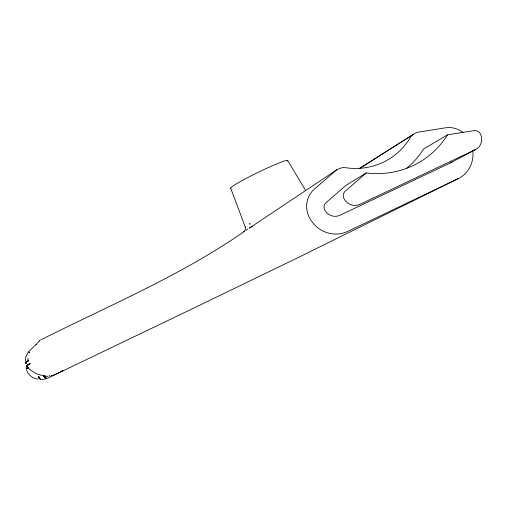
<?xml version="1.0" encoding="UTF-8"?>
<svg xmlns="http://www.w3.org/2000/svg" width="507" height="507" viewBox="0 0 507 507"><rect width="100%" height="100%" fill="white"/><g stroke="black" fill="none" stroke-linecap="round" stroke-linejoin="round"><path stroke-width="0.76" d="M25.35 360.648L25.87 356.763L28.303 352.035M27.15 365.287C27.974 368.817 26.681 367.087 27.15 365.287L26.941 366.136M39.47 340.666L39.464 340.996M27.6 365.281L28.278 364.432L29.85 363.475L30.128 363.956L27.6 365.281L28.278 364.432L29.97 363.69M39.502 340.558L36.073 344.589L36.422 344.228L28.525 351.769M29.425 364.02L29.85 363.475M26.104 366.948L26.263 368.507L28.094 368.507L26.301 368.747L27.676 368.202M28.696 360.585C28.069 361.352 24.406 362.207 26.225 363.456C24.342 361.998 27.479 360.788 28.696 360.585L27.099 361.51L27.004 361.161L26.637 361.757L26.548 361.396L25.952 362.264L25.87 361.903L25.642 362.968L25.565 362.625L26.161 363.158M366.231 172.944L345.235 191.19A6.274 5.945 58.4 0 0 344.082 198.902A12.536 11.87 58.4 0 0 359.913 204.34L475.484 149.584A12.263 11.363 58.7 0 0 480.706 134.494A6.128 5.672 58.7 0 0 474.134 130.597L447.478 134.875A92.901 86.83 52.2 0 1 366.231 172.944L345.996 185.353L325.912 202.781A5.97 5.685 58.5 0 0 324.803 210.139A11.934 11.344 58.4 0 0 339.905 215.298L450.469 162.88L475.484 149.584M463.049 132.536A23.36 21.731 58.8 0 0 445.621 127.796L417.312 132.308L414.789 133.487A11.718 10.945 57.5 0 0 410.271 137.587A70.841 66.506 52.1 0 1 345.571 167.722A11.883 11.255 56.9 0 0 339.322 168.609L336.724 169.82L314.372 189.092A23.892 22.733 58.5 0 0 309.872 218.542A29.831 28.367 58.4 0 0 347.72 231.414L458.176 178.641A29.229 27.213 58.8 0 0 472.778 150.611M44.591 375.953L43.894 376.486L44.679 376.131L43.716 376.118L44.496 375.776M245.971 230.349L247.853 229.094M336.724 169.82L249.298 228.131L252.79 226.135M359.431 168.501L413.446 134.241M359.412 168.597L412.229 135.185M447.478 134.875L423.719 148.893A88.516 83.104 52.1 0 1 406.893 168.071M51.353 375.877L51.961 375.611M458.176 178.641L297.824 257.708L196.424 306.817L48.45 377.848L44.363 379.166L41.409 379.451M40.509 340.013C109.151 305.506 180.803 275.612 244.127 231.579L243.867 231.8L245.312 229.595L245.464 227.858M53.089 375.338L62.95 370.775L61.284 371.13M51.999 375.617L51.632 375.725M27.08 366.162L26.808 365.908L27.188 365.921M40.769 379.401L39.248 378.564L38.532 376.486L38.931 376.492L39.635 378.552L40.769 379.401L39.248 378.564L39.635 378.552L39.033 378.216L39.407 378.209L38.849 377.829L39.223 377.823L38.532 376.486M48.032 376.321L44.027 375.953M43.741 375.915L37.765 374.204L34.647 372.791L29.273 369.026M37.708 379.173C32.575 378.349 27.689 374.736 26.472 369.514M28.094 368.507L26.263 368.507M28.81 368.564L27.771 367.366L28.829 368.583M27.784 367.385L26.934 365.94M287.723 160.554L305.677 190.607M230.622 188.11L245.192 226.73M230.913 188.395A31.732 2.262 -25.9 0 1 259.299 171.797A31.732 2.262 -25.9 0 1 287.38 161.144M452.035 161.955A11.693 10.888 58.8 0 1 450.469 162.88M27.454 365.027L27.296 365.541L27.454 365.027M29.298 352.27L29.165 352.618L28.874 352.321L29.298 352.27M39.584 378.26L39.299 378.577L39.242 378.127L39.584 378.26M45.256 376.923L44.584 377.462L45.383 377.062L44.331 377.164L45.256 376.923M46.118 377.633L45.161 377.949L46.118 377.633M49.477 375.763L49.211 375.96L49.477 375.763M249.831 223.593L249.932 224.195L249.831 223.593M28.373 359L27.777 359.095L28.373 359M245.407 227.085L245.54 227.51L245.407 227.085"/></g></svg>
